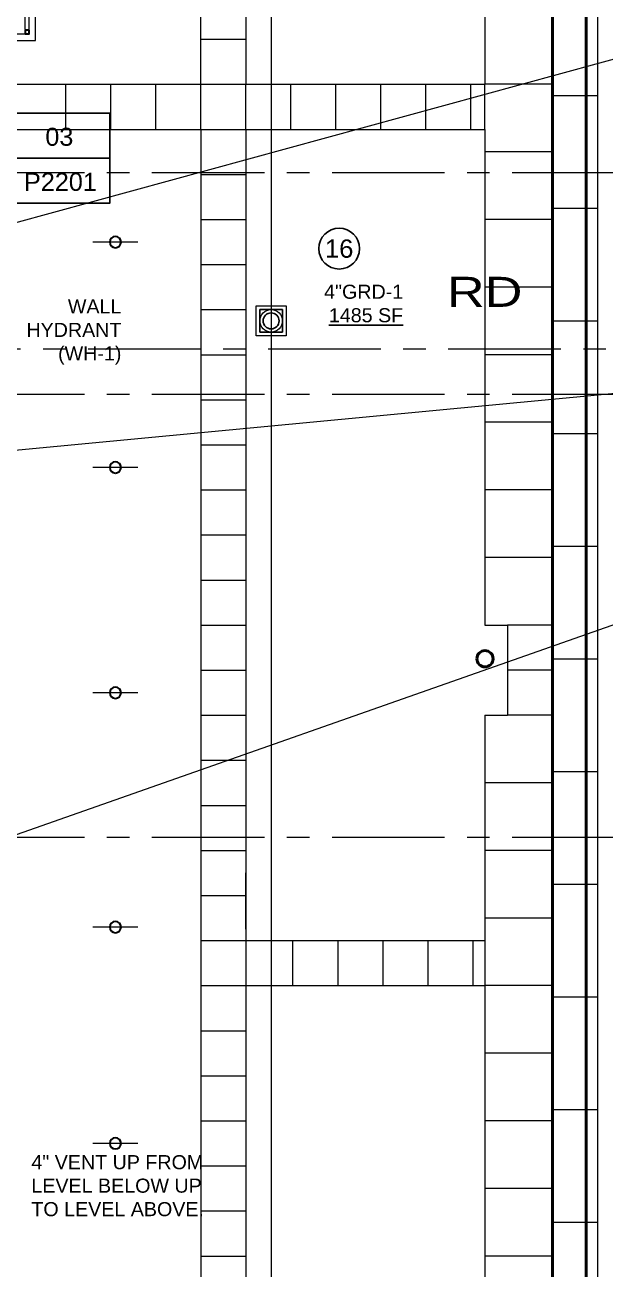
# Model space of a CAD drawing. Header units: inches. Extents: x -26500 to -19489, y -3216 to 2257.
# Drawn here: x -21360 to -21051, y 437 to 1100 of the extents above; entities that cross this region are included whole.
import ezdxf
from ezdxf.enums import TextEntityAlignment as Align

# ---------------------------------------------------------------- set-up
doc = ezdxf.new("R2010")
doc.units = ezdxf.units.IN
doc.header["$LTSCALE"] = 48
doc.header["$MEASUREMENT"] = 0
doc.linetypes.add('A113$0$CENTER', pattern=[2, 1.25, -0.25, 0.25, -0.25])
for name, color, linetype in [('A113$0$63', 8, 'Continuous'), ('A113$0$A roof pave', 8, 'Continuous'), ('A113$0$A-ANNO-IDEN', 8, 'Continuous'), ('A113$0$A-GRID-GRDP0-15', 8, 'Continuous'), ('A113$0$A-roof cope', 8, 'Continuous'), ('A113$0$A-roof davi', 8, 'Continuous'), ('A113$0$A-roof fall', 8, 'Continuous'), ('A113$0$A-roof hral', 8, 'Continuous'), ('A113$0$A-ROOF-PAVE-X1', 8, 'Continuous'), ('A113$0$bp113 - A-ROOF-CRTS', 8, 'Continuous'), ('A113$0$bp113 - A-ROOF-RFDR', 8, 'Continuous'), ('A113$0$C-PROP', 8, 'Continuous'), ('A113$0$Items below', 8, 'Continuous'), ('G-Anno', 6, 'Continuous'), ('P-Anno', 6, 'Continuous'), ('P-Anno-Symb @ 96', 6, 'Continuous'), ('P-Pipe-Ftng', 134, 'Continuous'), ('XREF', 7, 'Continuous')]:
    doc.layers.add(name, color=color, linetype=linetype)
doc.styles.add('A113$0$style-Arial', font='arial.ttf')
doc.styles.add('MAMEP ANNO', font='arial.ttf', dxfattribs={"height": 0.078125})
doc.styles.add('P10', font='arial.ttf', dxfattribs={"height": 0.1})

# ---------------------------------------------------------------- blocks, each defined once
blk = doc.blocks.new('A113')
at = {"layer": 'A113$0$A roof pave', "lineweight": 13, "transparency": 33554687}
for p, q in [((-21266.53, 1068.09, -2660.42), (-21266.53, 1404.09, -2660.42)), ((-21242.53, 1404.09, -2660.42), (-21242.53, 1068.09, -2660.42)), ((-21115.02, 1104.05, -2660.42), (-21115.02, 1067.95, -2660.42)), ((-21266.53, 1092.09, -2660.42), (-21242.53, 1092.09, -2660.42)), ((-21409.53, 1068.09, -2660.42), (-21266.53, 1068.09, -2660.42)), ((-21242.53, 1068.09, -2660.42), (-21115.02, 1068.09, -2660.42)), ((-21386.53, 1044.09, -2660.42), (-21266.53, 1044.09, -2660.42)), ((-21266.53, 1044.09, -2660.42), (-21242.53, 1044.09, -2660.42)), ((-21242.53, 1044.09, -2660.42), (-21115.02, 1044.09, -2660.42)), ((-21115.02, 1044.09, -2660.42), (-21115.02, 780.09, -2660.42)), ((-21266.53, 1020.09, -2660.42), (-21242.53, 1020.09, -2660.42)), ((-21115.02, 780.09, -2660.42), (-21103.02, 780.09, -2660.42)), ((-21103.02, 780.09, -2660.42), (-21103.02, 732.09, -2660.42)), ((-21115.02, 732.09, -2660.42), (-21115.02, 612.09, -2660.42)), ((-21115.02, 732.09, -2660.42), (-21103.02, 732.09, -2660.42)), ((-21242.53, 612.09, -2660.42), (-21115.02, 612.09, -2660.42)), ((-21242.53, 588.09, -2660.42), (-21115.02, 588.09, -2660.42)), ((-21115.02, 587.95, -2660.42), (-21115.02, 420.09, -2660.42))]:
    blk.add_line(p, q, dxfattribs=at)
at = {"layer": 'A113$0$A roof pave', "lineweight": 0, "transparency": 33554687}
for p, q in [((-21338.53, 1044.09, -2660.42), (-21338.53, 1068.09, -2660.42)), ((-21314.53, 1044.09, -2660.42), (-21314.53, 1068.09, -2660.42)), ((-21290.53, 1044.09, -2660.42), (-21290.53, 1068.09, -2660.42)), ((-21266.53, 1044.09, -2660.42), (-21266.53, 1068.09, -2660.42)), ((-21266.53, 1068.09, -2660.42), (-21242.53, 1068.09, -2660.42)), ((-21242.53, 1044.09, -2660.42), (-21242.53, 1068.09, -2660.42)), ((-21218.53, 1044.09, -2660.42), (-21218.53, 1068.09, -2660.42)), ((-21194.53, 1044.09, -2660.42), (-21194.53, 1068.09, -2660.42)), ((-21170.53, 1044.09, -2660.42), (-21170.53, 1068.09, -2660.42)), ((-21146.53, 1044.09, -2660.42), (-21146.53, 1068.09, -2660.42)), ((-21122.53, 1044.09, -2660.42), (-21122.53, 1068.09, -2660.42)), ((-21079.02, 1068.09, -2660.42), (-21115.02, 1068.09, -2660.42)), ((-21115.02, 1044.09, -2660.42), (-21115.02, 1068.09, -2660.42)), ((-21266.53, 1044.09, -2660.42), (-21242.53, 1044.09, -2660.42)), ((-21079.02, 1032.09, -2660.42), (-21115.02, 1032.09, -2660.42)), ((-21266.53, 1020.09, -2660.42), (-21242.53, 1020.09, -2660.42)), ((-21266.53, 996.09, -2660.42), (-21242.53, 996.09, -2660.42)), ((-21079.02, 996.09, -2660.42), (-21115.02, 996.09, -2660.42)), ((-21266.53, 972.09, -2660.42), (-21242.53, 972.09, -2660.42)), ((-21079.02, 960.09, -2660.42), (-21115.02, 960.09, -2660.42)), ((-21266.53, 948.09, -2660.42), (-21242.53, 948.09, -2660.42)), ((-21266.53, 924.09, -2660.42), (-21242.53, 924.09, -2660.42)), ((-21079.02, 924.09, -2660.42), (-21115.02, 924.09, -2660.42)), ((-21266.53, 900.09, -2660.42), (-21242.53, 900.09, -2660.42)), ((-21079.02, 888.09, -2660.42), (-21115.02, 888.09, -2660.42)), ((-21266.53, 876.09, -2660.42), (-21242.53, 876.09, -2660.42)), ((-21266.53, 852.09, -2660.42), (-21242.53, 852.09, -2660.42)), ((-21079.02, 852.09, -2660.42), (-21115.02, 852.09, -2660.42)), ((-21266.53, 828.09, -2660.42), (-21242.53, 828.09, -2660.42)), ((-21079.02, 816.09, -2660.42), (-21115.02, 816.09, -2660.42)), ((-21266.53, 804.09, -2660.42), (-21242.53, 804.09, -2660.42)), ((-21266.53, 780.09, -2660.42), (-21242.53, 780.09, -2660.42)), ((-21079.02, 780.09, -2660.42), (-21103.02, 780.09, -2660.42)), ((-21266.53, 756.09, -2660.42), (-21242.53, 756.09, -2660.42)), ((-21079.02, 756.09, -2660.42), (-21103.02, 756.09, -2660.42)), ((-21266.53, 732.09, -2660.42), (-21242.53, 732.09, -2660.42)), ((-21079.02, 732.09, -2660.42), (-21103.02, 732.09, -2660.42)), ((-21266.53, 708.09, -2660.42), (-21242.53, 708.09, -2660.42)), ((-21079.02, 696.09, -2660.42), (-21115.02, 696.09, -2660.42)), ((-21266.53, 684.09, -2660.42), (-21242.53, 684.09, -2660.42)), ((-21266.53, 660.09, -2660.42), (-21242.53, 660.09, -2660.42)), ((-21079.02, 660.09, -2660.42), (-21115.02, 660.09, -2660.42)), ((-21242.53, 618.09, -2660.42), (-21242.53, 648.09, -2660.42)), ((-21266.53, 636.09, -2660.42), (-21242.53, 636.09, -2660.42)), ((-21079.02, 624.09, -2660.42), (-21115.02, 624.09, -2660.42)), ((-21266.53, 612.09, -2660.42), (-21242.53, 612.09, -2660.42)), ((-21242.53, 612.09, -2660.42), (-21242.53, 588.09, -2660.42)), ((-21217.53, 612.09, -2660.42), (-21217.53, 588.09, -2660.42)), ((-21193.53, 612.09, -2660.42), (-21193.53, 588.09, -2660.42)), ((-21169.53, 612.09, -2660.42), (-21169.53, 588.09, -2660.42)), ((-21145.53, 612.09, -2660.42), (-21145.53, 588.09, -2660.42)), ((-21121.53, 612.09, -2660.42), (-21121.53, 588.09, -2660.42)), ((-21115.02, 612.09, -2660.42), (-21115.02, 587.95, -2660.42)), ((-21266.53, 588.09, -2660.42), (-21242.53, 588.09, -2660.42)), ((-21079.02, 588.09, -2660.42), (-21115.02, 588.09, -2660.42)), ((-21266.53, 564.09, -2660.42), (-21242.53, 564.09, -2660.42)), ((-21079.02, 552.09, -2660.42), (-21115.02, 552.09, -2660.42)), ((-21266.53, 540.09, -2660.42), (-21242.53, 540.09, -2660.42)), ((-21266.53, 516.09, -2660.42), (-21242.53, 516.09, -2660.42)), ((-21079.02, 516.09, -2660.42), (-21115.02, 516.09, -2660.42)), ((-21266.53, 492.09, -2660.42), (-21242.53, 492.09, -2660.42)), ((-21079.02, 480.09, -2660.42), (-21115.02, 480.09, -2660.42)), ((-21266.53, 468.09, -2660.42), (-21242.53, 468.09, -2660.42)), ((-21266.53, 444.09, -2660.42), (-21242.53, 444.09, -2660.42)), ((-21079.02, 444.09, -2660.42), (-21115.02, 444.09, -2660.42))]:
    blk.add_line(p, q, dxfattribs=at)
at = {"layer": 'A113$0$A roof pave', "lineweight": 13, "transparency": 33554687, "elevation": -2660.42, "flags": 128}
for points in [[(-21266.53, 1044.09), (-21266.53, 204.09)], [(-21242.53, 1044.09), (-21242.53, 612.09)], [(-21242.53, 588.09), (-21242.53, 204.09)]]:
    blk.add_lwpolyline(points, dxfattribs=at)
at = {"layer": 'A113$0$A-ANNO-IDEN', "lineweight": 0, "transparency": 33554687}
blk.add_line((-21018.66, 906), (-21470.89, 863.09), dxfattribs=at)
at = {"layer": 'A113$0$A-ANNO-IDEN', "lineweight": 0, "transparency": 33554687, "flags": 128}
for points in [[(-20960.36, 1090.64), (-21012.35, 1090.64), (-21594.71, 931.62)], [(-20966.67, 788.85), (-21021.71, 788.85), (-21446.4, 639.84)]]:
    blk.add_lwpolyline(points, dxfattribs=at)
at = {"layer": 'A113$0$A-GRID-GRDP0-15', "linetype": 'A113$0$CENTER', "lineweight": 0, "transparency": 33554687}
for p, q in [((-21229.02, 2113.24), (-21229.02, -676.9)), ((-21061.02, -3071.9), (-21061.02, 2112.44)), ((-23884.56, 1021.17), (-20452.76, 1021.17)), ((-24110.57, 927.16), (-20437.54, 927.16)), ((-23884.56, 903.16), (-20364.93, 903.16)), ((-23884.56, 667.16), (-20368.73, 667.16))]:
    blk.add_line(p, q, dxfattribs=at)
at = {"layer": 'A113$0$A-roof cope', "lineweight": 13, "transparency": 33554687}
blk.add_line((-21055.02, 1548.09, -2660.42), (-21055.02, -23.91, -2660.42), dxfattribs=at)
at = {"layer": 'A113$0$A-roof cope', "lineweight": 40, "transparency": 33554687}
blk.add_line((-21079.02, 1524.09, -2660.42), (-21079.02, 0.09, -2660.42), dxfattribs=at)
at = {"layer": 'A113$0$A-roof cope', "lineweight": 0, "transparency": 33554687}
for p, q in [((-21079.02, 1062.09, -2660.42), (-21055.02, 1062.09, -2660.42)), ((-21079.02, 1002.09, -2660.42), (-21055.02, 1002.09, -2660.42)), ((-21079.02, 942.09, -2660.42), (-21055.02, 942.09, -2660.42)), ((-21079.02, 882.09, -2660.42), (-21055.02, 882.09, -2660.42)), ((-21079.02, 822.09, -2660.42), (-21055.02, 822.09, -2660.42)), ((-21079.02, 762.09, -2660.42), (-21055.02, 762.09, -2660.42)), ((-21079.02, 702.09, -2660.42), (-21055.02, 702.09, -2660.42)), ((-21079.02, 642.09, -2660.42), (-21055.02, 642.09, -2660.42)), ((-21079.02, 582.09, -2660.42), (-21055.02, 582.09, -2660.42)), ((-21079.02, 522.09, -2660.42), (-21055.02, 522.09, -2660.42)), ((-21079.02, 462.09, -2660.42), (-21055.02, 462.09, -2660.42))]:
    blk.add_line(p, q, dxfattribs=at)
at = {"layer": 'A113$0$A-roof davi', "lineweight": 40, "transparency": 33554687, "extrusion": (0, 0, -1)}
blk.add_circle((21115.02, 762.16, 2660.42), 4.32, dxfattribs=at)
at = {"layer": 'A113$0$A-roof fall', "lineweight": 0, "transparency": 33554687}
for p, q in [((-21300.02, 984.09, -2660.42), (-21324.02, 984.09, -2660.42)), ((-21300.02, 864.09, -2660.42), (-21324.02, 864.09, -2660.42)), ((-21300.02, 744.09, -2660.42), (-21324.02, 744.09, -2660.42)), ((-21300.02, 619.27, -2660.42), (-21324.02, 619.27, -2660.42)), ((-21300.02, 504.09, -2660.42), (-21324.02, 504.09, -2660.42))]:
    blk.add_line(p, q, dxfattribs=at)
at = {"layer": 'A113$0$A-roof fall', "lineweight": 30, "transparency": 33554687, "extrusion": (0, 0, -1)}
for centre in [(-21312.02, 984.09, -2660.42), (-21312.02, 864.09, -2660.42), (-21312.02, 744.09, -2660.42), (-21312.02, 619.27, -2660.42), (-21312.02, 504.09, -2660.42)]:
    blk.add_ellipse(centre, major_axis=(0, -3), ratio=0.999999, dxfattribs=at)
at = {"layer": 'A113$0$A-roof hral', "lineweight": 13, "transparency": 33554687}
for p, q in [((-21358.04, 1095.49, -2660.42), (-21358.04, 1405.49, -2660.42)), ((-21360.04, 1097.49, -2660.42), (-21360.04, 1403.49, -2660.42)), ((-21372.41, 1094.99, -2660.42), (-21358.54, 1094.99, -2660.42))]:
    blk.add_line(p, q, dxfattribs=at)
at = {"layer": 'A113$0$A-roof hral', "lineweight": 30, "transparency": 33554687}
blk.add_3dface([(-21358.04, 1096.99, -2660.42), (-21360.04, 1096.99, -2660.42), (-21360.04, 1094.99, -2660.42), (-21358.04, 1094.99, -2660.42)], dxfattribs=at)
at = {"layer": 'A113$0$A-ROOF-PAVE-X1', "lineweight": 13, "transparency": 33554687}
for p, q in [((-21354.54, 1091.49, -2660.42), (-21354.54, 1409.49, -2660.42)), ((-21366.61, 1091.49, -2660.42), (-21354.54, 1091.49, -2660.42))]:
    blk.add_line(p, q, dxfattribs=at)
at = {"layer": 'A113$0$bp113 - A-ROOF-CRTS', "lineweight": 13, "transparency": 33554687}
for p, q in [((-21229.02, 1268.59, -2660.42), (-21229.02, 950.1, -2660.42)), ((-21229.02, 934.1, -2660.42), (-21229.02, 350.1, -2660.42))]:
    blk.add_line(p, q, dxfattribs=at)
at = {"layer": 'A113$0$bp113 - A-ROOF-RFDR', "lineweight": 13, "transparency": 33554687}
blk.add_circle((-21229.02, 942.1, -2660.42), 6, dxfattribs=at)
blk.add_3dface([(-21237.02, 950.1, -2660.42), (-21221.02, 950.1, -2660.42), (-21221.02, 934.1, -2660.42), (-21237.02, 934.1, -2660.42)], dxfattribs=at)
at = {"layer": 'A113$0$C-PROP', "lineweight": 40, "transparency": 33554687, "flags": 128}
blk.add_lwpolyline([(-25004.54, -676.9), (-24022.02, 1542.09), (-21061.02, 1542.09), (-21061.02, -676.9)], dxfattribs=at)
at = {"layer": 'A113$0$Items below', "lineweight": 0, "transparency": 33554687}
blk.add_line((-21061.02, 1542.09, -2660.42), (-21061.02, -17.91, -2660.42), dxfattribs=at)
at = {"layer": 'A113$0$63', "lineweight": 0, "transparency": 33554687, "style": 'A113$0$style-Arial', "width": 1.246875}
blk.add_text('RD', height=16, dxfattribs=at).set_placement((-21135.31, 949.57, 0))
blk = doc.blocks.new('LDGD')
at = {"layer": 'P-Pipe-Ftng'}
for p, q in [((-3, -3), (-3, 3)), ((3, 3), (-3, 3)), ((3, -3), (3, 3)), ((3, -3), (-3, -3))]:
    blk.add_line(p, q, dxfattribs=at)
blk.add_circle((0, 0), 2.12, dxfattribs=at)
blk = doc.blocks.new('A$C17A94D00')
at = {"layer": 'G-Anno'}
blk.add_line((55.48, 24), (0, 24), dxfattribs=at)
blk.add_lwpolyline([(0, 48), (0, 0), (55.48, 0), (55.48, 48)], close=True, dxfattribs=at)
at = {"layer": 'G-Anno', "style": 'P10'}
for tag, p in [('01', (28.64, 35.4)), ('2-M1-32', (29.22, 11.4))]:
    blk.add_attdef(tag, text='', height=9.6, dxfattribs=at).set_placement(p, align=Align.MIDDLE)
blk = doc.blocks.new('*U443')
at = {"color": 0, "linetype": 'Continuous'}
blk.add_circle((0, 0), 0.1132, dxfattribs=at)
at = {"color": 0, "linetype": 'ByBlock', "style": 'MAMEP ANNO'}
blk.add_attdef('ID', text='', height=0.1016, dxfattribs=at).set_placement((0, 0), align=Align.MIDDLE_CENTER)

msp = doc.modelspace()

# ---------------------------------------------------------------- block references
at = {"layer": 'G-Anno'}
msp.add_blockref('A$C17A94D00', (-21370.54, 1004.76), dxfattribs=at).add_auto_attribs({'2-M1-32': 'P2201', '01': '03'})
at = {"layer": 'P-Anno-Symb @ 96', "xscale": 96, "yscale": 96, "zscale": 96}
msp.add_blockref('*U443', (-21192.74, 980.6), dxfattribs=at).add_auto_attribs({'ID': '16'})
at = {"layer": 'P-Pipe-Ftng', "xscale": 2, "yscale": 2, "zscale": 2}
msp.add_blockref('LDGD', (-21229.02, 942.1), dxfattribs=at)
at = {"layer": 'XREF'}
msp.add_blockref('A113', (0, 0), dxfattribs=at)

# ---------------------------------------------------------------- texts
at = {"layer": 'P-Anno', "char_height": 7.5, "style": 'MAMEP ANNO'}
for s, insert, width, attachment_point in [('4"GRD-1\\P{\\L1485 SF}', (-21158.62, 961.37, 0), 52.1223, 3), ('WALL HYDRANT (WH-1)', (-21308.82, 953.55), 52.1223, 3), ('4" VENT UP FROM LEVEL BELOW UP TO LEVEL ABOVE.', (-21356.81, 497.82), 94.7849, 1)]:
    msp.add_mtext(s, dxfattribs=dict(at, insert=insert, width=width, attachment_point=attachment_point))

doc.saveas('drawing.dxf')
